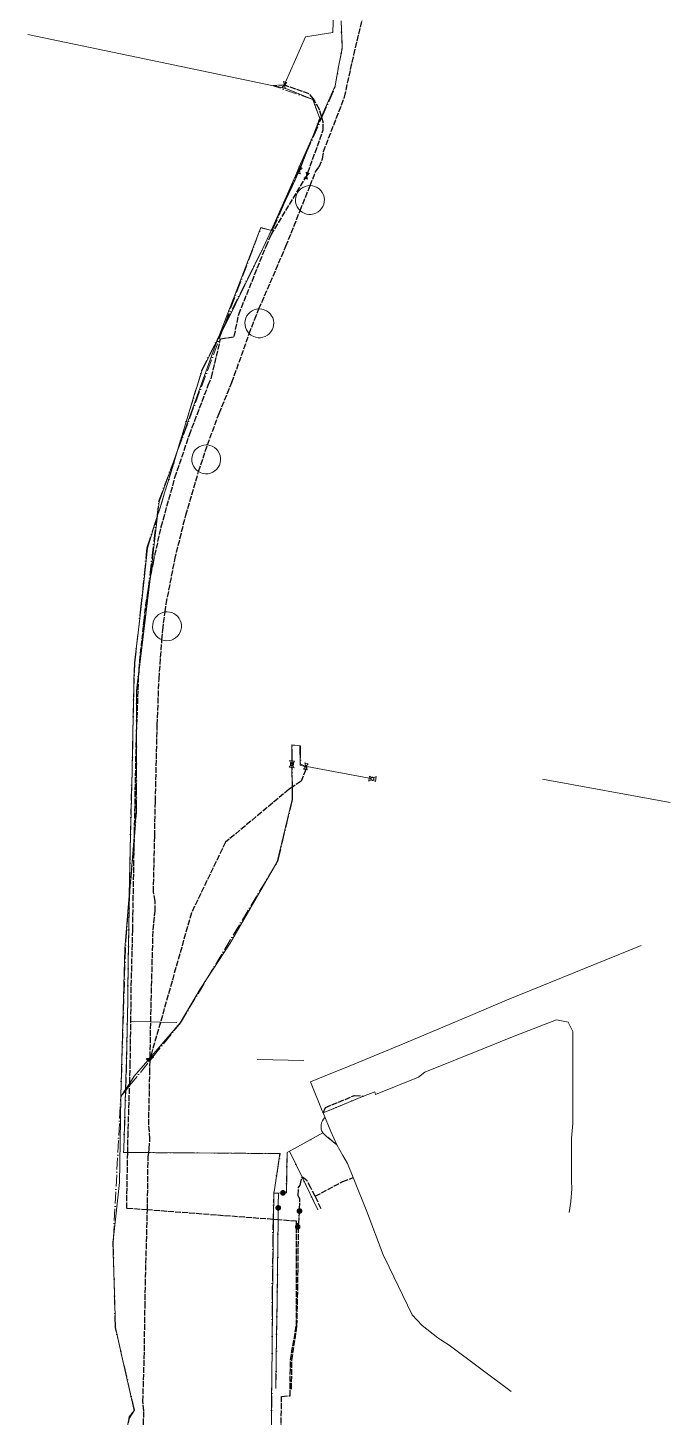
# Model space of a CAD drawing. Header units: metres. Extents: x 105265 to 106214, y 111498 to 118425.
# Drawn here: x 106042.7 to 106180.5, y 115734.2 to 116032.2 of the extents above; entities that cross this region are included whole.
import ezdxf

# ---------------------------------------------------------------- set-up
doc = ezdxf.new("R2010")
doc.units = ezdxf.units.M
doc.linetypes.add('DASHDOT', pattern=[3.556, 2.54, -0.508, 0, -0.508])
doc.linetypes.add('DASHED', pattern=[1.524, 1.27, -0.254])
for name, color, linetype, lineweight in [('30-RED-VANTI-EXIST', 52, 'CONTINUOUS', 13), ('30-RED-VANTI-PROY', 2, 'DASHED', 25), ('30-RED-VANTI-RETIRO', 8, 'DASHDOT', 13), ('30-RED-VANTI-SINCLAS', 9, 'CONTINUOUS', 5)]:
    doc.layers.add(name, color=color, linetype=linetype, lineweight=lineweight)

msp = doc.modelspace()

# ---------------------------------------------------------------- linework, layer by layer
at = {"layer": '30-RED-VANTI-EXIST'}
for points in [[(106097.9827, 116020.5105), (106102.2563, 116030.2411), (106108.1235, 116031.2053), (106108.4151, 116040.3165)], [(106109.8787, 116033.6518), (106110.086, 116027.9076)], [(106095.356, 116019.7491), (106072.5265, 116024.4929), (106042.6913, 116030.7239)], [(106110.086, 116027.9076), (106110.0911, 116027.7645), (106109.352, 116023.7787)], [(106109.352, 116023.7787), (106108.6081, 116019.7675), (106105.6941, 116013.1595)], [(106095.4963, 116019.7199), (106095.356, 116019.7491)], [(106097.166, 116019.3801), (106095.4963, 116019.7199)], [(106097.8672, 116019.2374), (106097.166, 116019.3801)], [(106097.7121, 116019.8943), (106097.9827, 116020.5105)], [(106104.07, 116009.4765), (106105.3555, 116012.7129), (106103.8227, 116016.8363), (106098.0659, 116019.1969), (106097.8672, 116019.2374)], [(106105.6941, 116013.1595), (106104.07, 116009.4765)], [(106102.4054, 116005.2848), (106104.07, 116009.4765)], [(106104.07, 116009.4765), (106103.7374, 116008.7223)], [(106103.7374, 116008.7223), (106100.918, 116002.3287)], [(106101.1923, 116002.2318), (106102.4054, 116005.2848)], [(106100.3773, 116001.1028), (106094.9761, 115988.8544)], [(106097.9419, 115995.1101), (106099.3973, 115998.1799), (106100.6692, 116000.9997)], [(106100.3918, 116001.1355), (106100.3773, 116001.1028)], [(106100.844, 116002.1609), (106100.3918, 116001.1355)], [(106100.6692, 116000.9997), (106100.9434, 116001.6077)], [(106100.918, 116002.3287), (106100.844, 116002.1609)], [(106100.9434, 116001.6077), (106100.9459, 116001.6132)], [(106100.9459, 116001.6132), (106100.9511, 116001.6247), (106101.0488, 116001.8707)], [(106101.0488, 116001.8707), (106101.1923, 116002.2318)], [(106095.6508, 115990.2776), (106097.9419, 115995.1101)], [(106094.7525, 115988.7705), (106092.6485, 115989.3813), (106083.8197, 115966.3473)], [(106093.0057, 115984.7342), (106093.5985, 115985.9487), (106094.9141, 115988.7236)], [(106094.9141, 115988.7236), (106094.7525, 115988.7705)], [(106094.9141, 115988.7236), (106094.9173, 115988.7304)], [(106094.921, 115988.7295), (106094.9179, 115988.7225), (106094.9141, 115988.7236)], [(106094.9173, 115988.7304), (106094.9761, 115988.8544)], [(106094.9761, 115988.8544), (106094.921, 115988.7295)], [(106094.9761, 115988.8544), (106095.6508, 115990.2776)], [(106084.4649, 115967.3325), (106085.4511, 115969.2575), (106093.0057, 115984.7342)], [(106083.4023, 115965.2583), (106082.1321, 115961.9443), (106074.8942, 115941.7407)], [(106078.909, 115955.0989), (106080.0573, 115958.7289), (106083.4023, 115965.2583)], [(106083.4023, 115965.2583), (106084.4649, 115967.3325)], [(106083.8197, 115966.3473), (106083.4023, 115965.2583)], [(106077.327, 115949.827), (106078.6783, 115954.3697), (106078.909, 115955.0989)], [(106074.8942, 115941.7407), (106076.8247, 115948.1377), (106077.327, 115949.827)], [(106072.038, 115932.4195), (106073.2903, 115936.4261), (106074.8179, 115941.4881)], [(106074.7352, 115941.297), (106074.4636, 115940.5389)], [(106074.8942, 115941.7407), (106074.7352, 115941.297)], [(106074.8179, 115941.4881), (106074.8942, 115941.7407)], [(106074.4636, 115940.5389), (106070.8801, 115930.5361), (106070.5368, 115927.6576)], [(106070.907, 115928.8012), (106072.038, 115932.4195)], [(106070.5289, 115927.5914), (106070.907, 115928.8012)], [(106066.3435, 115902.447), (106067.2807, 115910.5325), (106068.3459, 115920.6071), (106070.3189, 115926.9196)], [(106070.5289, 115927.5914), (106068.8418, 115913.4472)], [(106070.3189, 115926.9196), (106070.5289, 115927.5914)], [(106070.5368, 115927.6576), (106070.5289, 115927.5914)], [(106068.8418, 115913.4472), (106066.5825, 115894.5055)], [(106065.415, 115890.2541), (106065.4455, 115891.9851), (106065.6059, 115896.0835), (106066.3435, 115902.447)], [(106066.5825, 115894.5055), (106066.0021, 115889.6393), (106065.9823, 115880.4999)], [(106065.2459, 115881.3735), (106065.2977, 115883.5859), (106065.415, 115890.2541)], [(106065.043, 115872.7179), (106065.2459, 115881.3735)], [(106065.9802, 115879.4969), (106065.9471, 115864.1611), (106065.5678, 115859.5308)], [(106065.9823, 115880.4999), (106065.9802, 115879.4969)], [(106100.5848, 115878.2226), (106099.2923, 115878.3681), (106099.328, 115874.9578)], [(106101.1402, 115874.2842), (106101.1307, 115874.2887), (106101.0669, 115878.1683), (106100.5848, 115878.2226)], [(106064.6778, 115856.103), (106064.9095, 115867.0217), (106065.043, 115872.7179)], [(106099.328, 115874.9578), (106099.3314, 115874.5761)], [(106099.3314, 115874.5761), (106099.3388, 115873.9212)], [(106099.3388, 115873.9212), (106099.3428, 115873.5344)], [(106099.3428, 115873.5344), (106099.3871, 115869.298)], [(106102.17, 115873.8014), (106101.1402, 115874.2842)], [(106101.8585, 115873.8593), (106102.17, 115873.8014)], [(106102.2469, 115873.7653), (106102.17, 115873.8014)], [(106102.17, 115873.8014), (106102.3409, 115873.7695)], [(106102.3409, 115873.7695), (106102.5542, 115873.7301)], [(106102.5542, 115873.7301), (106115.9137, 115871.2449)], [(106099.3871, 115869.298), (106099.4147, 115866.6657), (106099.3251, 115866.3897), (106096.2026, 115853.2999)], [(106115.9137, 115871.2449), (106116.1113, 115871.2081)], [(106153.0861, 115871.0443), (106180.4647, 115866.0249)], [(106065.5678, 115859.5308), (106064.4846, 115846.3051)], [(106064.4648, 115846.064), (106064.6778, 115856.103)], [(106096.2026, 115853.2999), (106096.2001, 115853.2891), (106086.0821, 115835.8461), (106081.101, 115828.1831)], [(106064.4648, 115846.064), (106063.5271, 115834.6151), (106062.6334, 115803.0146)], [(106064.2456, 115832.0011), (106064.4031, 115843.1533), (106064.4511, 115845.4165)], [(106064.4511, 115845.4165), (106064.4648, 115846.064)], [(106064.4846, 115846.3051), (106064.4648, 115846.064)], [(106106.0089, 115799.4263), (106105.8077, 115799.8967), (106103.3135, 115806.1273), (106106.4997, 115807.4087), (106111.6229, 115809.4983), (106123.5469, 115814.3993), (106137.6227, 115820.3251), (106145.3567, 115823.6225), (106174.2573, 115835.3245)], [(106064.1239, 115823.6137), (106064.1347, 115824.1433), (106064.2456, 115832.0011)], [(106081.101, 115828.1831), (106079.7451, 115826.0971), (106075.3871, 115818.7791), (106069.2954, 115811.7138)], [(106063.6643, 115804.4613), (106063.8647, 115810.9501), (106064.1239, 115823.6137)], [(106114.6579, 115803.0169), (106117.0913, 115803.9943), (106117.2611, 115803.4051), (106126.4973, 115807.0909), (106127.8421, 115808.1481), (106140.6697, 115813.3239), (106147.3431, 115816.0785), (106156.0597, 115819.3985), (106158.5585, 115818.8759), (106159.6005, 115816.9129), (106159.5561, 115797.1843), (106159.3111, 115793.9881), (106159.2953, 115784.8499), (106159.3469, 115783.1221), (106159.1515, 115780.4203), (106158.7707, 115778.1115)], [(106068.4094, 115810.6861), (106065.5331, 115807.3501), (106064.546, 115805.8243)], [(106068.4897, 115810.7792), (106068.4094, 115810.6861)], [(106068.5674, 115810.8694), (106068.4897, 115810.7792)], [(106068.6467, 115810.9614), (106068.5674, 115810.8694)], [(106068.7368, 115811.0659), (106068.6467, 115810.9614)], [(106068.8378, 115811.183), (106068.7368, 115811.0659)], [(106068.8801, 115811.2321), (106068.8378, 115811.183)], [(106068.9258, 115811.2851), (106068.8801, 115811.2321)], [(106068.968, 115811.3341), (106068.9258, 115811.2851)], [(106068.9989, 115811.3698), (106068.968, 115811.3341)], [(106069.0582, 115811.4386), (106068.9989, 115811.3698)], [(106069.1375, 115811.5306), (106069.0582, 115811.4386)], [(106069.2151, 115811.6207), (106069.1375, 115811.5306)], [(106069.2954, 115811.7138), (106069.2151, 115811.6207)], [(106063.6643, 115804.4613), (106062.8849, 115803.2566)], [(106063.2721, 115791.7638), (106063.6565, 115804.2095)], [(106063.6565, 115804.2095), (106063.6643, 115804.4613)], [(106063.7061, 115804.5259), (106063.6643, 115804.4613)], [(106064.546, 115805.8243), (106063.7061, 115804.5259)], [(106062.6291, 115802.8611), (106062.4421, 115788.5893), (106062.3831, 115784.4781), (106061.061, 115772.6982)], [(106062.8849, 115803.2566), (106062.6291, 115802.8611)], [(106062.6334, 115803.0146), (106062.6291, 115802.8611)], [(106106.0111, 115799.4269), (106114.6579, 115803.0169)], [(106105.9599, 115795.1597), (106105.7597, 115795.5586), (106105.631, 115795.9859), (106105.5773, 115796.429), (106105.6005, 115796.8747), (106105.6997, 115797.3098), (106105.8721, 115797.7215), (106106.1125, 115798.0975), (106106.4139, 115798.4267)], [(106106.0089, 115799.4263), (106106.0111, 115799.4269)], [(106108.9395, 115792.5743), (106107.7123, 115795.4433), (106106.0089, 115799.4263)], [(106105.9599, 115795.1597), (106099.8995, 115791.8043), (106098.8453, 115791.2345)], [(106108.9395, 115792.5743), (106106.7141, 115794.4867), (106105.9599, 115795.1597)], [(106063.2474, 115790.9631), (106063.2721, 115791.7638)], [(106146.3633, 115739.6603), (106133.0335, 115749.5929), (106131.3061, 115750.7997), (106130.6233, 115751.1623), (106127.3009, 115753.8517), (106125.1511, 115756.1055), (106120.1623, 115766.3229), (106118.8763, 115768.9849), (106115.4109, 115778.2747), (106112.4641, 115785.5857), (106111.2243, 115788.5669), (106110.2221, 115790.3135), (106108.9395, 115792.5743)], [(106064.1209, 115790.9475), (106063.2471, 115790.9533), (106063.2474, 115790.9631)], [(106068.6238, 115790.9177), (106064.1209, 115790.9475)], [(106076.3251, 115790.8667), (106068.6238, 115790.9177)], [(106096.7452, 115790.7163), (106096.7475, 115790.7315), (106076.3251, 115790.8667)], [(106095.5792, 115782.9648), (106096.7452, 115790.7163)], [(106098.8453, 115791.2345), (106098.3063, 115790.9431), (106098.1431, 115782.2831), (106097.9056, 115782.2862)], [(106101.5219, 115785.6383), (106098.8453, 115791.2345)], [(106095.477, 115782.2855), (106095.5792, 115782.9648)], [(106104.8679, 115778.6429), (106101.5219, 115785.6383)], [(106095.3593, 115776.5868), (106095.3657, 115777.2473), (106095.4584, 115781.7237)], [(106095.4584, 115781.7237), (106095.469, 115782.2231)], [(106095.469, 115782.2231), (106095.4689, 115782.2313), (106095.477, 115782.2855)], [(106095.475, 115782.2233), (106095.469, 115782.2231)], [(106096.4383, 115782.2577), (106095.475, 115782.2233)], [(106096.4383, 115782.2577), (106096.4047, 115779.5691)], [(106096.9347, 115782.2754), (106096.4383, 115782.2577)], [(106096.4383, 115782.2599), (106096.4383, 115782.2577)], [(106097.0799, 115782.2806), (106096.9347, 115782.2754)], [(106097.2623, 115782.2871), (106097.0799, 115782.2806)], [(106097.578, 115782.2906), (106097.4201, 115782.2927), (106097.2623, 115782.2871)], [(106097.76, 115782.2882), (106097.578, 115782.2906)], [(106097.9056, 115782.2862), (106097.76, 115782.2882)], [(106096.394, 115778.5975), (106096.3747, 115776.5099)], [(106096.3954, 115778.7422), (106096.394, 115778.5975)], [(106096.3974, 115778.9249), (106096.3954, 115778.7422)], [(106096.4, 115779.2412), (106096.3983, 115779.0603), (106096.3974, 115778.9249)], [(106096.4029, 115779.4238), (106096.4, 115779.2412)], [(106096.4047, 115779.5691), (106096.4029, 115779.4238)], [(106095.059, 115744.7726), (106095.0863, 115747.6229), (106095.1967, 115759.8089), (106095.3593, 115776.5868)], [(106096.3747, 115776.5099), (106096.3279, 115771.4395), (106096.1469, 115758.7177), (106095.9783, 115747.0533), (106095.9121, 115740.3147)], [(106061.061, 115772.6982), (106060.9491, 115771.7011), (106061.1539, 115765.317)], [(106061.1539, 115765.317), (106061.5361, 115753.4011), (106063.3228, 115745.3469)], [(106063.3228, 115745.3469), (106065.4851, 115735.6001), (106064.4571, 115734.2741), (106062.1781, 115721.4271), (106061.7821, 115718.5933), (106061.7792, 115718.5692)], [(106094.8534, 115720.883), (106094.8951, 115727.6813), (106095.059, 115744.7726)]]:
    msp.add_lwpolyline(points, dxfattribs=at)
at = {"layer": '30-RED-VANTI-PROY'}
for points in [[(106103.243, 115998.3375), (106104.4069, 116001.2651), (106105.1679, 116002.3461), (106105.9229, 116004.1047), (106106.1161, 116005.6439), (106110.6147, 116017.3117), (106112.6191, 116026.3823), (106114.7401, 116035.1717), (106115.5765, 116039.1561), (106116.4211, 116047.7795), (106116.8895, 116049.3205), (106117.0524, 116051.2794)], [(106095.356, 116019.7491), (106095.3209, 116019.7469)], [(106097.7121, 116019.8943), (106095.356, 116019.7491)], [(106105.6941, 116013.1595), (106105.2581, 116014.6839), (106103.9775, 116016.9193), (106103.0505, 116018.0197), (106097.7121, 116019.8943)], [(106102.7351, 116001.0715), (106106.0671, 116010.3013), (106106.0153, 116012.0365), (106105.7593, 116012.9318)], [(106105.7593, 116012.9318), (106105.6941, 116013.1595)], [(106102.3447, 116000.1717), (106102.4165, 116000.2907)], [(106102.4165, 116000.2907), (106102.5083, 116000.4431)], [(106102.5083, 116000.4431), (106102.5675, 116000.6072)], [(106102.5675, 116000.6072), (106102.6137, 116000.735)], [(106102.6137, 116000.735), (106102.6542, 116000.8473)], [(106102.6542, 116000.8473), (106102.694, 116000.9575)], [(106102.694, 116000.9575), (106102.7351, 116001.0715)], [(106068.8418, 115913.4472), (106069.6233, 115917.5169), (106071.3069, 115925.1453), (106074.2599, 115935.7247), (106077.3609, 115944.9073), (106081.4011, 115955.5165), (106082.1141, 115957.2347), (106084.0217, 115965.4585), (106086.9461, 115965.9647), (106087.9353, 115970.7267), (106093.7857, 115985.2911), (106094.8639, 115987.7597), (106102.1563, 115999.8591)], [(106101.0965, 115992.9658), (106103.0377, 115997.8213), (106103.243, 115998.3375)], [(106102.1563, 115999.8591), (106102.2201, 115999.9649)], [(106102.2201, 115999.9649), (106102.2818, 116000.0674)], [(106102.2818, 116000.0674), (106102.3447, 116000.1717)], [(106092.2747, 115971.8907), (106098.0469, 115985.3381), (106101.0965, 115992.9658)], [(106090.1998, 115966.5617), (106091.2811, 115969.5759), (106092.2747, 115971.8907)], [(106081.2193, 115942.7073), (106083.7232, 115949.4636), (106086.4577, 115956.1299), (106090.1998, 115966.5617)], [(106079.3074, 115937.0062), (106081.2193, 115942.7073)], [(106072.144, 115906.8894), (106072.3691, 115908.5649), (106074.2394, 115918.1496), (106076.5539, 115927.6369), (106079.3074, 115937.0062)], [(106066.6889, 115896.0049), (106066.7231, 115896.4867), (106067.6229, 115905.0333), (106068.0399, 115908.4505), (106068.4596, 115911.085)], [(106068.4596, 115911.085), (106068.8073, 115913.2675), (106068.8418, 115913.4472)], [(106071.4652, 115900.9196), (106071.6221, 115903.0047), (106072.144, 115906.8894)], [(106069.0677, 115818.9405), (106069.5527, 115838.7029), (106069.9909, 115842.6851), (106069.9761, 115844.8315), (106069.6405, 115846.8579), (106069.9109, 115858.8509), (106070.0507, 115866.2549), (106070.4475, 115882.6847), (106070.8379, 115892.5801), (106071.4652, 115900.9196)], [(106066.5825, 115894.5055), (106066.6889, 115896.0049)], [(106065.9823, 115879.5554), (106066.4667, 115892.8731), (106066.5825, 115894.5055)], [(106065.5678, 115859.5308), (106065.9431, 115878.4777), (106065.9802, 115879.4969)], [(106065.9802, 115879.4969), (106065.9823, 115879.5554)], [(106102.3024, 115873.0962), (106101.2995, 115870.5701), (106099.4385, 115869.3321)], [(106102.4462, 115873.4583), (106102.3024, 115873.0962)], [(106102.5542, 115873.7301), (106102.4462, 115873.4583)], [(106099.3871, 115869.298), (106098.7217, 115868.8553), (106085.0845, 115857.4917), (106077.7829, 115842.3527), (106071.1335, 115818.8992)], [(106099.4385, 115869.3321), (106099.3871, 115869.298)], [(106064.7916, 115819.0262), (106064.8953, 115826.7417), (106065.1915, 115838.7531), (106065.5157, 115856.8977), (106065.5528, 115858.7736)], [(106065.5528, 115858.7736), (106065.5678, 115859.5308)], [(106064.546, 115805.8243), (106064.6643, 115809.5547), (106064.7916, 115819.0262)], [(106068.927, 115811.355), (106069.0303, 115817.4143), (106069.0677, 115818.9405)], [(106071.1335, 115818.8992), (106069.1478, 115811.8951)], [(106068.6246, 115790.9234), (106068.7261, 115791.6885), (106068.8991, 115793.8755), (106068.6233, 115796.8643), (106068.8679, 115807.8861), (106068.9159, 115810.7049)], [(106068.9159, 115810.7049), (106068.9243, 115811.1969)], [(106068.9243, 115811.1969), (106068.9258, 115811.2851)], [(106068.9258, 115811.2851), (106068.927, 115811.355)], [(106068.9511, 115811.2012), (106068.9349, 115811.1441)], [(106068.9834, 115811.3152), (106068.9511, 115811.2012)], [(106068.9989, 115811.3698), (106068.9834, 115811.3152)], [(106069.0286, 115811.4748), (106068.9989, 115811.3698)], [(106069.0685, 115811.6153), (106069.0286, 115811.4748)], [(106069.1075, 115811.7528), (106069.0685, 115811.6153)], [(106069.1478, 115811.8951), (106069.1075, 115811.7528)], [(106064.1211, 115790.9566), (106064.1829, 115794.3727), (106064.529, 115805.287)], [(106064.529, 115805.287), (106064.546, 115805.8243)], [(106106.0111, 115799.4269), (106106.5241, 115800.5789), (106112.7785, 115803.2059), (106114.6579, 115803.0169)], [(106068.3353, 115778.6323), (106063.9039, 115778.9677), (106064.1209, 115790.9475)], [(106064.1209, 115790.9475), (106064.1211, 115790.9566)], [(106068.3353, 115778.6323), (106068.3715, 115780.0413), (106068.5003, 115789.9867), (106068.6238, 115790.9177)], [(106068.6238, 115790.9177), (106068.6246, 115790.9234)], [(106100.966, 115778.8717), (106101.0201, 115780.9653), (106100.6799, 115781.7579), (106100.7559, 115783.4733), (106101.1145, 115783.9629), (106101.5219, 115785.6383)], [(106104.3215, 115781.5489), (106103.4077, 115783.3521), (106102.6027, 115784.8813), (106102.2839, 115785.1896), (106101.9207, 115785.4441), (106101.5219, 115785.6383)], [(106104.3215, 115781.5489), (106110.2429, 115784.7069), (106112.4607, 115785.5787)], [(106105.6317, 115778.9013), (106104.3215, 115781.5489)], [(106067.0757, 115718.3035), (106067.2121, 115730.2299), (106067.4993, 115732.6159), (106067.5957, 115735.5501), (106067.3761, 115737.5605), (106067.6661, 115746.8181), (106067.8353, 115757.8347), (106067.9223, 115762.5871), (106068.3353, 115778.6323)], [(106095.288, 115776.5922), (106068.3353, 115778.6323)], [(106100.3259, 115775.7781), (106100.8241, 115775.7281), (106100.9299, 115777.9005)], [(106100.9299, 115777.9005), (106100.9369, 115778.0461)], [(106100.9369, 115778.0461), (106100.9458, 115778.2283)], [(106100.9458, 115778.2283), (106100.9535, 115778.3861), (106100.9576, 115778.544)], [(106100.9576, 115778.544), (106100.9623, 115778.7265)], [(106100.9623, 115778.7265), (106100.966, 115778.8717)], [(106095.3593, 115776.5868), (106095.288, 115776.5922)], [(106096.3747, 115776.5099), (106095.3593, 115776.5868)], [(106100.3176, 115775.411), (106100.3179, 115776.2115), (106096.3747, 115776.5099)], [(106096.4967, 115721.7007), (106096.6515, 115724.9571), (106096.9469, 115729.7933), (106097.1347, 115738.6457), (106098.9309, 115738.7617), (106099.0171, 115746.4235), (106100.3115, 115753.8641), (106100.3174, 115774.5928)], [(106099.2627, 115740.1769), (106099.3173, 115746.3855), (106100.4203, 115753.7145), (106100.5885, 115761.5213), (106100.756, 115774.5501)], [(106100.3174, 115774.5928), (106100.3175, 115774.7847)], [(106100.3175, 115774.7847), (106100.3176, 115775.22)], [(106100.3176, 115775.22), (106100.3176, 115775.411)], [(106100.7375, 115774.9997), (106100.5803, 115775.0023)], [(106100.7625, 115774.7153), (106100.7853, 115774.9989), (106100.7375, 115774.9997)], [(106100.756, 115774.5501), (106100.7573, 115774.6503), (106100.7625, 115774.7153)]]:
    msp.add_lwpolyline(points, dxfattribs=at)
at = {"layer": '30-RED-VANTI-RETIRO'}
for points in [[(106110.086, 116027.9076), (106110.1415, 116028.2199), (106109.8787, 116033.6518)], [(106109.352, 116023.7787), (106110.086, 116027.9076)], [(106105.7593, 116012.9318), (106108.5579, 116019.3121), (106109.352, 116023.7787)], [(106103.7374, 116008.7223), (106105.3151, 116012.7971), (106103.7983, 116016.7921), (106095.5107, 116019.6901)], [(106102.4054, 116005.2848), (106105.7593, 116012.9318)], [(106102.4054, 116005.2848), (106103.7374, 116008.7223)], [(106101.0828, 116002.2705), (106102.4054, 116005.2848)], [(106101.2135, 116002.2244), (106101.2607, 116002.3257), (106102.4054, 116005.2848)], [(106098.6078, 115996.6283), (106100.5446, 116001.0437)], [(106098.6078, 115996.6283), (106100.6469, 116001.0076)], [(106100.5446, 116001.0437), (106100.701, 116001.4002)], [(106100.6469, 116001.0076), (106100.9151, 116001.5834)], [(106100.701, 116001.4002), (106100.9008, 116001.8557)], [(106100.9008, 116001.8557), (106101.0828, 116002.2705)], [(106100.9151, 116001.5834), (106100.9411, 116001.6393)], [(106100.9411, 116001.6393), (106101.0488, 116001.8707)], [(106101.0488, 116001.8707), (106101.2135, 116002.2244)], [(106094.9291, 115988.7276), (106095.1217, 115988.6807), (106097.9419, 115995.1101)], [(106095.6508, 115990.2776), (106098.6078, 115996.6283)], [(106097.9419, 115995.1101), (106098.6078, 115996.6283)], [(106084.917, 115968.5437), (106092.6573, 115989.2799), (106094.7525, 115988.7705)], [(106093.0057, 115984.7342), (106093.3643, 115985.4521), (106094.8733, 115988.6077), (106094.9291, 115988.7276)], [(106094.7525, 115988.7705), (106094.9173, 115988.7304)], [(106094.9173, 115988.7304), (106094.921, 115988.7295)], [(106094.921, 115988.7295), (106094.9291, 115988.7276)], [(106094.9291, 115988.7276), (106095.6508, 115990.2776)], [(106084.917, 115968.5437), (106093.0057, 115984.7342)], [(106083.8197, 115966.3473), (106084.917, 115968.5437)], [(106084.4649, 115967.3325), (106084.917, 115968.5437)], [(106074.8179, 115941.4881), (106084.4649, 115967.3325)], [(106078.909, 115955.0989), (106079.9753, 115958.6521), (106083.8197, 115966.3473)], [(106077.327, 115949.827), (106078.909, 115955.0989)], [(106074.7352, 115941.297), (106077.327, 115949.827)], [(106072.038, 115932.4195), (106074.6854, 115941.133)], [(106074.4636, 115940.5389), (106074.6854, 115941.133)], [(106074.6854, 115941.133), (106074.8179, 115941.4881)], [(106074.6854, 115941.133), (106074.7352, 115941.297)], [(106070.3309, 115927.0217), (106070.7499, 115930.5897), (106074.4636, 115940.5389)], [(106070.907, 115928.8012), (106071.4203, 115930.3865), (106072.038, 115932.4195)], [(106070.5368, 115927.6576), (106070.907, 115928.8012)], [(106066.3435, 115902.447), (106066.8843, 115907.4595), (106068.2559, 115920.6127), (106070.3309, 115927.0217)], [(106068.4596, 115911.085), (106070.3189, 115926.9196)], [(106070.3189, 115926.9196), (106070.3309, 115927.0217)], [(106070.3309, 115927.0217), (106070.5368, 115927.6576)], [(106066.6889, 115896.0049), (106068.4596, 115911.085)], [(106065.415, 115890.2541), (106065.6419, 115895.9439), (106066.3435, 115902.447)], [(106065.9823, 115880.4999), (106065.9827, 115889.9909), (106066.6889, 115896.0049)], [(106065.2459, 115881.3735), (106065.4081, 115890.0795), (106065.415, 115890.2541)], [(106065.043, 115872.7179), (106065.1911, 115878.4337), (106065.2459, 115881.3735)], [(106065.5528, 115858.7736), (106065.9817, 115863.9727), (106065.9823, 115879.5554)], [(106065.9823, 115879.5554), (106065.9823, 115880.4999)], [(106099.4089, 115874.9487), (106099.3911, 115878.3223), (106100.5848, 115878.2226)], [(106100.5848, 115878.2226), (106101.1715, 115878.1735), (106101.1402, 115874.2842)], [(106064.6778, 115856.103), (106064.8861, 115866.6631), (106065.043, 115872.7179)], [(106099.4109, 115874.5653), (106099.4089, 115874.9487)], [(106099.4142, 115873.9316), (106099.4109, 115874.5653)], [(106099.4164, 115873.5261), (106099.4142, 115873.9316)], [(106099.4385, 115869.3321), (106099.4164, 115873.5261)], [(106101.1402, 115874.2842), (106101.1383, 115874.0457), (106102.0405, 115873.7711)], [(106096.2026, 115853.2999), (106096.3479, 115853.5415), (106099.4521, 115866.7505), (106099.4385, 115869.3321)], [(106064.4721, 115845.6708), (106065.5528, 115858.7736)], [(106064.4846, 115846.3051), (106064.6778, 115856.103)], [(106081.101, 115828.1831), (106096.2026, 115853.2999)], [(106062.6334, 115803.0146), (106062.6407, 115803.1545), (106063.6985, 115836.2923), (106064.4511, 115845.4165)], [(106064.2456, 115832.0011), (106064.3661, 115840.2977), (106064.4721, 115845.6708)], [(106064.4511, 115845.4165), (106064.4721, 115845.6708)], [(106064.4721, 115845.6708), (106064.4846, 115846.3051)], [(106064.1239, 115823.6137), (106064.2456, 115832.0011)], [(106069.5148, 115811.4444), (106075.4269, 115818.7459), (106081.101, 115828.1831)], [(106063.7061, 115804.5259), (106063.8291, 115808.1429), (106064.0799, 115820.5851), (106064.1239, 115823.6137)], [(106064.529, 115805.287), (106068.9159, 115810.7049)], [(106068.9159, 115810.7049), (106069.4369, 115811.3483)], [(106069.4369, 115811.3483), (106069.5148, 115811.4444)], [(106062.8849, 115803.2566), (106063.6565, 115804.2095)], [(106063.2721, 115791.7638), (106063.697, 115804.2595)], [(106063.6565, 115804.2095), (106063.697, 115804.2595)], [(106063.697, 115804.2595), (106064.529, 115805.287)], [(106063.697, 115804.2595), (106063.7061, 115804.5259)], [(106061.061, 115772.6982), (106062.6334, 115803.0146)], [(106062.7759, 115803.1219), (106062.8849, 115803.2566)], [(106106.0111, 115799.4269), (106114.6579, 115803.0169)], [(106105.9599, 115795.1597), (106105.7597, 115795.5586), (106105.631, 115795.9859), (106105.5773, 115796.429), (106105.6005, 115796.8747), (106105.6997, 115797.3098), (106105.8721, 115797.7215), (106106.1125, 115798.0975), (106106.4139, 115798.4267)], [(106106.0089, 115799.4263), (106106.0111, 115799.4269)], [(106105.9599, 115795.1597), (106099.8995, 115791.8043), (106098.8453, 115791.2345)], [(106108.9395, 115792.5743), (106106.7141, 115794.4867), (106105.9599, 115795.1597)], [(106063.2474, 115790.9631), (106063.2449, 115790.9631), (106063.2721, 115791.7638)], [(106064.1211, 115790.9566), (106063.2474, 115790.9631)], [(106068.6246, 115790.9234), (106064.1211, 115790.9566)], [(106076.3251, 115790.8667), (106068.6246, 115790.9234)], [(106096.7452, 115790.7163), (106076.3251, 115790.8667)], [(106095.5792, 115782.9648), (106096.8267, 115790.7157), (106096.7452, 115790.7163)], [(106098.8453, 115791.2345), (106098.3063, 115790.9431), (106098.1431, 115782.2831), (106097.9056, 115782.2862)], [(106101.5219, 115785.6383), (106098.8453, 115791.2345)], [(106095.477, 115782.2855), (106095.4789, 115782.3415), (106095.5792, 115782.9648)], [(106104.8679, 115778.6429), (106101.5219, 115785.6383)], [(106095.288, 115776.5922), (106095.2881, 115776.5959), (106095.4584, 115781.7237)], [(106095.4584, 115781.7237), (106095.475, 115782.2233)], [(106095.475, 115782.2233), (106095.469, 115782.2231)], [(106095.475, 115782.2233), (106095.477, 115782.2855)], [(106096.4383, 115782.2577), (106095.475, 115782.2233)], [(106096.4383, 115782.2577), (106096.4047, 115779.5691)], [(106096.9347, 115782.2754), (106096.4383, 115782.2577)], [(106096.4383, 115782.2599), (106096.4383, 115782.2577)], [(106097.0799, 115782.2806), (106096.9347, 115782.2754)], [(106097.2623, 115782.2871), (106097.0799, 115782.2806)], [(106097.578, 115782.2906), (106097.4201, 115782.2927), (106097.2623, 115782.2871)], [(106097.76, 115782.2882), (106097.578, 115782.2906)], [(106097.9056, 115782.2862), (106097.76, 115782.2882)], [(106096.394, 115778.5975), (106096.3747, 115776.5099)], [(106096.3954, 115778.7422), (106096.394, 115778.5975)], [(106096.3974, 115778.9249), (106096.3954, 115778.7422)], [(106096.4, 115779.2412), (106096.3983, 115779.0603), (106096.3974, 115778.9249)], [(106096.4029, 115779.4238), (106096.4, 115779.2412)], [(106096.4047, 115779.5691), (106096.4029, 115779.4238)], [(106095.059, 115744.7726), (106095.0973, 115759.7727), (106095.288, 115776.5922)], [(106096.3747, 115776.5099), (106096.3279, 115771.4395), (106096.1469, 115758.7177), (106095.9783, 115747.0533), (106095.9121, 115740.3147)], [(106061.1539, 115765.317), (106060.9973, 115771.4703), (106061.061, 115772.6982)], [(106063.3228, 115745.3469), (106061.4571, 115753.3989), (106061.1539, 115765.317)], [(106062.1015, 115718.5109), (106064.4363, 115733.9103), (106065.5703, 115735.6475), (106063.3228, 115745.3469)], [(106094.884, 115720.8859), (106094.9003, 115725.2765), (106095.0533, 115742.5461), (106095.059, 115744.7726)]]:
    msp.add_lwpolyline(points, dxfattribs=at)
at = {"layer": '30-RED-VANTI-SINCLAS'}
for points in [[(106097.166, 116019.3801), (106097.1505, 116019.3655)], [(106097.1505, 116019.3655), (106097.8893, 116019.1437), (106097.8672, 116019.2374)], [(106097.7121, 116019.8943), (106097.166, 116019.3801)], [(106097.7121, 116019.8943), (106097.5349, 116020.6451)], [(106097.5349, 116020.6451), (106097.9827, 116020.5105)], [(106097.9827, 116020.5105), (106098.2737, 116020.4231), (106097.7121, 116019.8943)], [(106097.8672, 116019.2374), (106097.7121, 116019.8943)], [(106100.3918, 116001.1355), (106100.3605, 116001.1087)], [(106100.3605, 116001.1087), (106100.3773, 116001.1028)], [(106100.3773, 116001.1028), (106100.5446, 116001.0437)], [(106100.701, 116001.4002), (106100.3918, 116001.1355)], [(106100.5446, 116001.0437), (106100.6469, 116001.0076)], [(106100.6469, 116001.0076), (106100.6692, 116000.9997)], [(106100.6692, 116000.9997), (106101.0879, 116000.8519), (106100.9465, 116001.6103)], [(106100.9151, 116001.5834), (106100.701, 116001.4002)], [(106100.844, 116002.1609), (106100.8053, 116002.3685)], [(106100.8053, 116002.3685), (106100.918, 116002.3287)], [(106100.9008, 116001.8557), (106100.844, 116002.1609)], [(106100.9411, 116001.6393), (106100.9008, 116001.8557)], [(106100.9434, 116001.6077), (106100.9151, 116001.5834)], [(106100.918, 116002.3287), (106101.0828, 116002.2705)], [(106100.9459, 116001.6132), (106100.9411, 116001.6393)], [(106100.9465, 116001.6103), (106100.9434, 116001.6077)], [(106100.9465, 116001.6103), (106100.9459, 116001.6132)], [(106101.2135, 116002.2244), (106101.5325, 116002.1117), (106100.9465, 116001.6103)], [(106101.0828, 116002.2705), (106101.1923, 116002.2318)], [(106101.1923, 116002.2318), (106101.2135, 116002.2244)], [(106102.5083, 116000.4431), (106102.3553, 116000.3123)], [(106102.3553, 116000.3123), (106102.4165, 116000.2907)], [(106102.3927, 116001.0639), (106102.3671, 116001.2015), (106102.7351, 116001.0715)], [(106102.694, 116000.9575), (106102.3927, 116001.0639)], [(106102.4165, 116000.2907), (106102.5453, 116000.2453), (106102.5083, 116000.4431)], [(106102.4427, 116000.7953), (106102.4175, 116000.9309), (106102.6542, 116000.8473)], [(106102.6137, 116000.735), (106102.4427, 116000.7953)], [(106102.5083, 116000.4431), (106102.4715, 116000.6411)], [(106102.4715, 116000.6411), (106102.5675, 116000.6072)], [(106102.5675, 116000.6072), (106102.6613, 116000.5741), (106102.5083, 116000.4431)], [(106102.6542, 116000.8473), (106102.8853, 116000.7657), (106102.7805, 116000.6761), (106102.6137, 116000.735)], [(106102.7351, 116001.0715), (106103.0945, 116000.9445), (106102.9881, 116000.8537), (106102.694, 116000.9575)], [(106103.1957, 115998.3387), (106102.6682, 115998.2934), (106102.1561, 115998.1589), (106101.6744, 115997.9391), (106101.2372, 115997.6406), (106100.8573, 115997.2719), (106100.5457, 115996.8438), (106100.3116, 115996.369), (106100.1618, 115995.8612), (106100.1007, 115995.3353), (106100.13, 115994.8067), (106100.249, 115994.2908), (106100.4541, 115993.8027), (106100.7394, 115993.3567), (106101.0965, 115992.9658)], [(106101.0965, 115992.9658), (106101.5074, 115992.6462), (106101.9661, 115992.4001), (106102.4595, 115992.2342), (106102.9737, 115992.1534), (106103.4942, 115992.1598), (106104.0063, 115992.2534), (106104.4954, 115992.4314), (106104.9479, 115992.6889), (106105.3508, 115993.0185), (106105.6927, 115993.4109), (106105.9641, 115993.8551), (106106.1573, 115994.3385), (106106.2667, 115994.8474), (106106.2894, 115995.3675), (106106.2246, 115995.884), (106106.0742, 115996.3823), (106105.8424, 115996.8484), (106105.5358, 115997.2691), (106105.1631, 115997.6325), (106104.7348, 115997.9283), (106104.2629, 115998.1481), (106103.7609, 115998.2858), (106103.243, 115998.3375)], [(106102.0285, 116000.0325), (106101.9223, 115999.9417), (106102.1563, 115999.8591)], [(106102.2201, 115999.9649), (106102.0285, 116000.0325)], [(106102.2361, 116000.2101), (106102.1313, 116000.1205), (106102.2818, 116000.0674)], [(106102.1563, 115999.8591), (106102.6495, 115999.6849), (106102.6241, 115999.8223), (106102.2201, 115999.9649)], [(106102.3447, 116000.1717), (106102.2361, 116000.2101)], [(106102.2818, 116000.0674), (106102.5993, 115999.9553), (106102.5739, 116000.0909), (106102.3447, 116000.1717)], [(106103.243, 115998.3375), (106103.1957, 115998.3387)], [(106092.2747, 115971.8907), (106091.7577, 115971.8354), (106091.2571, 115971.6944), (106090.7873, 115971.4715), (106090.3614, 115971.1732), (106089.9913, 115970.8078), (106089.6877, 115970.3856), (106089.459, 115969.9186), (106089.3117, 115969.4199), (106089.2499, 115968.9035), (106089.2754, 115968.3842), (106089.3875, 115967.8763), (106089.583, 115967.3945), (106089.8563, 115966.9521), (106090.1998, 115966.5617)], [(106090.1998, 115966.5617), (106090.6083, 115966.2313), (106091.0668, 115965.9747), (106091.562, 115965.7993), (106092.0798, 115965.7102), (106092.6052, 115965.7098), (106093.1231, 115965.7983), (106093.6185, 115965.973), (106094.0773, 115966.229), (106094.4863, 115966.5588), (106094.8336, 115966.953), (106095.1092, 115967.4003), (106095.3053, 115967.8877), (106095.4162, 115968.4012), (106095.4387, 115968.9261), (106095.3721, 115969.4473), (106095.2184, 115969.9497), (106094.982, 115970.4188), (106094.6696, 115970.8413), (106094.2904, 115971.2049), (106093.8551, 115971.4991), (106093.3764, 115971.7156), (106092.868, 115971.848), (106092.3445, 115971.8925)], [(106092.3445, 115971.8925), (106092.2747, 115971.8907)], [(106080.9653, 115942.7187), (106080.4359, 115942.6731), (106079.9222, 115942.5377), (106079.4391, 115942.3165), (106079.001, 115942.016), (106078.6206, 115941.6449), (106078.3093, 115941.2144), (106078.0762, 115940.737), (106077.9281, 115940.2267), (106077.8694, 115939.6987), (106077.9019, 115939.1683), (106078.0245, 115938.6514), (106078.2337, 115938.163), (106078.5232, 115937.7175), (106078.8847, 115937.3281), (106079.3074, 115937.0062)], [(106079.3074, 115937.0062), (106079.7811, 115936.7604), (106080.2901, 115936.5995), (106080.819, 115936.5285), (106081.3524, 115936.5494), (106081.8742, 115936.6615), (106082.369, 115936.8616), (106082.8221, 115937.1437), (106083.22, 115937.4994), (106083.551, 115937.9182), (106083.8051, 115938.3875), (106083.9748, 115938.8936), (106084.055, 115939.4212), (106084.0435, 115939.9549), (106083.9405, 115940.4786), (106083.7491, 115940.9768), (106083.475, 115941.4348), (106083.1263, 115941.8388), (106082.7134, 115942.177), (106082.2485, 115942.4393), (106081.7455, 115942.6178), (106081.2193, 115942.7073)], [(106081.2193, 115942.7073), (106080.9653, 115942.7187)], [(106072.144, 115906.8894), (106071.6431, 115906.7803), (106071.167, 115906.5901), (106070.7289, 115906.3239), (106070.3406, 115905.9891), (106070.013, 115905.5948), (106069.7549, 115905.1518), (106069.5734, 115904.6724), (106069.4735, 115904.1695), (106069.458, 115903.6571), (106069.5272, 115903.1491), (106069.6793, 115902.6595), (106069.91, 115902.2018), (106070.2132, 115901.7883), (106070.5804, 115901.4306), (106071.0016, 115901.1383), (106071.4652, 115900.9196)], [(106071.4652, 115900.9196), (106071.9614, 115900.7798), (106072.4739, 115900.7242), (106072.9884, 115900.7545), (106073.4909, 115900.8696), (106073.9673, 115901.0666), (106074.4044, 115901.3398), (106074.7902, 115901.6817), (106075.1138, 115902.0829), (106075.3665, 115902.5322), (106075.5412, 115903.0172), (106075.6329, 115903.5244), (106075.6393, 115904.0398), (106075.5601, 115904.5492), (106075.3974, 115905.0384), (106075.1559, 115905.4938), (106074.8423, 115905.9028), (106074.4651, 115906.2541), (106074.0348, 115906.5381), (106073.5634, 115906.7467), (106073.064, 115906.8742), (106072.5503, 115906.9171)], [(106072.5503, 115906.9171), (106072.144, 115906.8894)], [(106098.7689, 115873.5991), (106099.0706, 115874.0496)], [(106098.7689, 115873.5991), (106099.3428, 115873.5344)], [(106099.328, 115874.9578), (106098.8317, 115875.0137), (106099.1218, 115874.5)], [(106099.1218, 115874.5), (106099.0822, 115874.461), (106099.0497, 115874.4159), (106099.0254, 115874.3659), (106099.0099, 115874.3125), (106099.0036, 115874.2573), (106099.0068, 115874.2018), (106099.0193, 115874.1477), (106099.0408, 115874.0964), (106099.0706, 115874.0496)], [(106099.0706, 115874.0496), (106099.1049, 115874.0113), (106099.1448, 115873.9789), (106099.1893, 115873.9531), (106099.2372, 115873.9347), (106099.2875, 115873.9239), (106099.3388, 115873.9212)], [(106099.3314, 115874.5761), (106099.2748, 115874.5711), (106099.2199, 115874.5564), (106099.1684, 115874.5325), (106099.1218, 115874.5)], [(106099.4089, 115874.9487), (106099.328, 115874.9578)], [(106099.4109, 115874.5653), (106099.3715, 115874.5731), (106099.3314, 115874.5761)], [(106099.3388, 115873.9212), (106099.3768, 115873.9242), (106099.4142, 115873.9316)], [(106099.3428, 115873.5344), (106099.4164, 115873.5261)], [(106099.8983, 115874.8937), (106099.4089, 115874.9487)], [(106099.5955, 115874.4414), (106099.5582, 115874.484), (106099.5141, 115874.5195), (106099.4645, 115874.5468), (106099.4109, 115874.5653)], [(106099.4142, 115873.9316), (106099.4602, 115873.9473), (106099.5033, 115873.9696), (106099.5426, 115873.998)], [(106099.4164, 115873.5261), (106099.8355, 115873.4789), (106099.5426, 115873.998)], [(106099.5426, 115873.998), (106099.5812, 115874.0366), (106099.6128, 115874.081), (106099.6366, 115874.1301), (106099.6519, 115874.1824), (106099.6584, 115874.2365), (106099.6558, 115874.291), (106099.6442, 115874.3442), (106099.6239, 115874.3949), (106099.5955, 115874.4414)], [(106099.8983, 115874.8937), (106099.5955, 115874.4414)], [(106102.3409, 115873.7695), (106101.8319, 115873.1901)], [(106101.8319, 115873.1901), (106102.3024, 115873.0962)], [(106102.3409, 115873.7695), (106102.0935, 115874.5001)], [(106102.0935, 115874.5001), (106102.8499, 115874.3491), (106102.3409, 115873.7695)], [(106102.3024, 115873.0962), (106102.5881, 115873.0391), (106102.4462, 115873.4583)], [(106102.4462, 115873.4583), (106102.3409, 115873.7695)], [(106115.9137, 115871.2449), (106115.8177, 115870.6279), (106116.3432, 115870.8961)], [(106115.9827, 115871.6887), (106115.9137, 115871.2449)], [(106115.9827, 115871.6887), (106116.4216, 115871.3671)], [(106116.4216, 115871.3671), (106116.3798, 115871.3339), (106116.3439, 115871.2943), (106116.3149, 115871.2494), (106116.2936, 115871.2004), (106116.2805, 115871.1486), (106116.2761, 115871.0953), (106116.2804, 115871.0421), (106116.2932, 115870.9902), (106116.3144, 115870.9411), (106116.3432, 115870.8961)], [(106116.3432, 115870.8961), (106116.3805, 115870.8549), (106116.4243, 115870.8207), (106116.4732, 115870.7943), (106116.5259, 115870.7765), (106116.5808, 115870.768), (106116.6364, 115870.7688), (106116.691, 115870.7791), (106116.7432, 115870.7984), (106116.7912, 115870.8263)], [(106116.6037, 115871.4225), (106116.5556, 115871.4189), (106116.5086, 115871.4083), (106116.4636, 115871.3909), (106116.4216, 115871.3671)], [(106116.8624, 115871.2957), (106116.8291, 115871.3325), (106116.7906, 115871.3638), (106116.7477, 115871.389), (106116.7016, 115871.4074), (106116.6532, 115871.4187), (106116.6037, 115871.4225)], [(106116.7912, 115870.8263), (106116.8321, 115870.8601), (106116.867, 115870.9001), (106116.895, 115870.9451), (106116.9153, 115870.9941), (106116.9275, 115871.0457), (106116.9312, 115871.0986), (106116.9263, 115871.1514), (106116.9129, 115871.2028), (106116.8914, 115871.2513), (106116.8624, 115871.2957)], [(106117.2285, 115870.5059), (106116.7912, 115870.8263)], [(106117.2285, 115870.5059), (106117.3935, 115871.5665), (106116.8624, 115871.2957)], [(106064.7916, 115819.0262), (106064.6443, 115819.0291)], [(106069.0677, 115818.9405), (106064.7916, 115819.0262)], [(106071.1335, 115818.8992), (106069.0677, 115818.9405)], [(106074.6423, 115818.8289), (106071.1335, 115818.8992)], [(106068.2395, 115811.0865), (106068.1015, 115811.0643), (106068.4094, 115810.6861)], [(106068.4897, 115810.7792), (106068.2395, 115811.0865)], [(106068.5093, 115811.1301), (106068.3731, 115811.1081), (106068.5674, 115810.8694)], [(106068.4094, 115810.6861), (106068.5885, 115810.4661), (106068.6381, 115810.5969), (106068.4897, 115810.7792)], [(106068.6467, 115810.9614), (106068.5093, 115811.1301)], [(106068.5674, 115810.8694), (106068.6863, 115810.7233), (106068.7355, 115810.8523), (106068.6467, 115810.9614)], [(106068.8378, 115811.183), (106068.6643, 115811.1549)], [(106068.6643, 115811.1549), (106068.7368, 115811.0659)], [(106068.7368, 115811.0659), (106068.7913, 115810.9989), (106068.8629, 115811.1871)], [(106068.8629, 115811.1871), (106068.8378, 115811.183)], [(106068.8629, 115811.1871), (106068.8801, 115811.2321)], [(106068.9243, 115811.1969), (106068.8629, 115811.1871)], [(106068.8801, 115811.2321), (106068.927, 115811.355)], [(106068.9511, 115811.2012), (106068.9243, 115811.1969)], [(106068.927, 115811.355), (106068.9347, 115811.3751)], [(106068.9347, 115811.3751), (106068.968, 115811.3341)], [(106068.9834, 115811.3152), (106069.0617, 115811.2189), (106068.9511, 115811.2012)], [(106068.968, 115811.3341), (106068.9834, 115811.3152)], [(106068.9905, 115811.5217), (106069.0397, 115811.6507), (106069.0685, 115811.6153)], [(106069.0286, 115811.4748), (106068.9905, 115811.5217)], [(106069.0582, 115811.4386), (106069.0286, 115811.4748)], [(106069.1375, 115811.5306), (106069.3529, 115811.2659), (106069.2167, 115811.2439), (106069.0582, 115811.4386)], [(106069.0685, 115811.6153), (106069.1375, 115811.5306)], [(106069.0877, 115811.7771), (106069.1375, 115811.9077), (106069.1478, 115811.8951)], [(106069.1075, 115811.7528), (106069.0877, 115811.7771)], [(106069.2151, 115811.6207), (106069.1075, 115811.7528)], [(106069.1478, 115811.8951), (106069.2954, 115811.7138)], [(106069.4369, 115811.3483), (106069.2151, 115811.6207)], [(106069.2954, 115811.7138), (106069.5148, 115811.4444)], [(106069.5148, 115811.4444), (106069.6245, 115811.3097), (106069.4865, 115811.2875), (106069.4369, 115811.3483)], [(106091.8669, 115810.8837), (106101.8651, 115810.6875)], [(106097.4201, 115782.7793), (106097.3423, 115782.773), (106097.2666, 115782.7543), (106097.1948, 115782.7238), (106097.1288, 115782.6821), (106097.0704, 115782.6304), (106097.0209, 115782.5701), (106096.9818, 115782.5026), (106096.9539, 115782.4297), (106096.9381, 115782.3533), (106096.9347, 115782.2754)], [(106097.9056, 115782.2862), (106097.9006, 115782.363), (106097.8835, 115782.438), (106097.8549, 115782.5094), (106097.8154, 115782.5753), (106097.7659, 115782.6342), (106097.7078, 115782.6846), (106097.6424, 115782.7252), (106097.5715, 115782.7549), (106097.4968, 115782.7731), (106097.4201, 115782.7793)], [(106096.9347, 115782.2754), (106096.9448, 115782.1927), (106096.9689, 115782.1129), (106097.0063, 115782.0384), (106097.0558, 115781.9715), (106097.1161, 115781.9139), (106097.1854, 115781.8676), (106097.2615, 115781.8337), (106097.3423, 115781.8134), (106097.4254, 115781.8071), (106097.5084, 115781.8152), (106097.5887, 115781.8374), (106097.6641, 115781.8729), (106097.7323, 115781.9208), (106097.7912, 115781.9797), (106097.8393, 115782.0477), (106097.875, 115782.123), (106097.8973, 115782.2033), (106097.9056, 115782.2862)], [(106097.4201, 115782.6337), (106097.3656, 115782.6293), (106097.3125, 115782.6162), (106097.2622, 115782.5948), (106097.216, 115782.5656), (106097.175, 115782.5294), (106097.1403, 115782.4871), (106097.1129, 115782.4398), (106097.0934, 115782.3888), (106097.0823, 115782.3352), (106097.0799, 115782.2806)], [(106097.0799, 115782.2806), (106097.087, 115782.2226), (106097.1039, 115782.1668), (106097.1301, 115782.1146), (106097.1648, 115782.0677), (106097.207, 115782.0274), (106097.2555, 115781.9949), (106097.3088, 115781.9712), (106097.3655, 115781.9569), (106097.4237, 115781.9526), (106097.4818, 115781.9582), (106097.538, 115781.9737), (106097.5908, 115781.9986), (106097.6386, 115782.0322), (106097.6799, 115782.0734), (106097.7136, 115782.1211), (106097.7386, 115782.1739), (106097.7542, 115782.2301), (106097.76, 115782.2882)], [(106097.4201, 115782.4509), (106097.3948, 115782.4489), (106097.3702, 115782.4428), (106097.3468, 115782.4329), (106097.3254, 115782.4194), (106097.3064, 115782.4026), (106097.2903, 115782.3829), (106097.2776, 115782.361), (106097.2685, 115782.3373), (106097.2634, 115782.3124), (106097.2623, 115782.2871)], [(106097.2623, 115782.2871), (106097.2655, 115782.2602), (106097.2734, 115782.2343), (106097.2855, 115782.21), (106097.3017, 115782.1882), (106097.3213, 115782.1695), (106097.3438, 115782.1545), (106097.3685, 115782.1435), (106097.3948, 115782.1368), (106097.4218, 115782.1348), (106097.4488, 115782.1374), (106097.4749, 115782.1446), (106097.4994, 115782.1562), (106097.5216, 115782.1718), (106097.5408, 115782.1909), (106097.5564, 115782.2131), (106097.568, 115782.2375), (106097.5753, 115782.2637), (106097.578, 115782.2906)], [(106097.76, 115782.2882), (106097.7565, 115782.342), (106097.7446, 115782.3945), (106097.7246, 115782.4445), (106097.6969, 115782.4907), (106097.6623, 115782.532), (106097.6216, 115782.5673), (106097.5758, 115782.5957), (106097.5261, 115782.6166), (106097.4738, 115782.6294), (106097.4201, 115782.6337)], [(106097.578, 115782.2906), (106097.5764, 115782.3156), (106097.5708, 115782.34), (106097.5615, 115782.3632), (106097.5486, 115782.3846), (106097.5325, 115782.4038), (106097.5136, 115782.4201), (106097.4924, 115782.4333), (106097.4693, 115782.443), (106097.445, 115782.4489), (106097.4201, 115782.4509)], [(106096.3987, 115779.5695), (106096.3145, 115779.5622), (106096.2329, 115779.5404), (106096.1563, 115779.5048), (106096.087, 115779.4565), (106096.0272, 115779.3969), (106095.9785, 115779.3279), (106095.9425, 115779.2515), (106095.9204, 115779.17), (106095.9126, 115779.0858), (106095.9195, 115779.0017), (106095.941, 115778.92), (106095.9762, 115778.8432), (106096.0242, 115778.7737), (106096.0835, 115778.7135), (106096.1523, 115778.6646), (106096.2286, 115778.6282), (106096.31, 115778.6057), (106096.394, 115778.5975)], [(106096.3987, 115779.4241), (106096.3397, 115779.4189), (106096.2824, 115779.4037), (106096.2287, 115779.3787), (106096.1801, 115779.3448), (106096.138, 115779.303), (106096.1039, 115779.2546), (106096.0787, 115779.201), (106096.0631, 115779.1438), (106096.0577, 115779.0848), (106096.0625, 115779.0257), (106096.0776, 115778.9684), (106096.1023, 115778.9146), (106096.1359, 115778.8658), (106096.1775, 115778.8236), (106096.2258, 115778.7892), (106096.2793, 115778.7638), (106096.3364, 115778.7479), (106096.3954, 115778.7422)], [(106096.4, 115779.2412), (106096.3726, 115779.2389), (106096.346, 115779.2319), (106096.321, 115779.2204), (106096.2984, 115779.2048), (106096.2788, 115779.1855), (106096.2629, 115779.1631), (106096.2511, 115779.1382), (106096.2438, 115779.1117), (106096.2411, 115779.0843), (106096.2433, 115779.0569), (106096.2502, 115779.0303), (106096.2616, 115779.0052), (106096.2771, 115778.9826), (106096.2964, 115778.9629), (106096.3188, 115778.9469), (106096.3436, 115778.935), (106096.3701, 115778.9276), (106096.3974, 115778.9249)], [(106096.394, 115778.5975), (106096.4743, 115778.603), (106096.5526, 115778.6216), (106096.6268, 115778.6528), (106096.6948, 115778.6959), (106096.7547, 115778.7496), (106096.8049, 115778.8125), (106096.8441, 115778.8828), (106096.8711, 115778.9586), (106096.8853, 115779.0378), (106096.8862, 115779.1182), (106096.8738, 115779.1978), (106096.8484, 115779.2741), (106096.8108, 115779.3453), (106096.7619, 115779.4092), (106096.7032, 115779.4642), (106096.6361, 115779.5088), (106096.5627, 115779.5417), (106096.4848, 115779.562), (106096.4047, 115779.5691)], [(106096.3954, 115778.7422), (106096.4517, 115778.746), (106096.5066, 115778.7591), (106096.5586, 115778.781), (106096.6063, 115778.8112), (106096.6484, 115778.8489), (106096.6836, 115778.893), (106096.7111, 115778.9423), (106096.7301, 115778.9955), (106096.74, 115779.051), (106096.7406, 115779.1075), (106096.7319, 115779.1632), (106096.7141, 115779.2168), (106096.6877, 115779.2667), (106096.6534, 115779.3116), (106096.6122, 115779.3502), (106096.5652, 115779.3814), (106096.5137, 115779.4045), (106096.4591, 115779.4187), (106096.4029, 115779.4238)], [(106096.3974, 115778.9249), (106096.4235, 115778.9267), (106096.449, 115778.9329), (106096.4731, 115778.9431), (106096.4951, 115778.9572), (106096.5146, 115778.9748), (106096.5308, 115778.9953), (106096.5435, 115779.0182), (106096.5522, 115779.0428), (106096.5568, 115779.0686), (106096.557, 115779.0948), (106096.5529, 115779.1207), (106096.5446, 115779.1455), (106096.5323, 115779.1686), (106096.5163, 115779.1893), (106096.4972, 115779.2072), (106096.4754, 115779.2216), (106096.4515, 115779.2323), (106096.4261, 115779.2389), (106096.4, 115779.2412)], [(106096.4047, 115779.5691), (106096.3987, 115779.5695)], [(106096.4029, 115779.4238), (106096.3987, 115779.4241)], [(106100.9535, 115778.8725), (106100.8703, 115778.8653), (106100.7896, 115778.8441), (106100.7138, 115778.8093), (106100.645, 115778.7621), (106100.5852, 115778.7038), (106100.5363, 115778.6361), (106100.4998, 115778.5611), (106100.4765, 115778.481), (106100.4673, 115778.398), (106100.4725, 115778.3147), (106100.4918, 115778.2335), (106100.5247, 115778.1568), (106100.5702, 115778.0869), (106100.627, 115778.0258), (106100.6935, 115777.9753), (106100.7676, 115777.9369), (106100.8471, 115777.9117), (106100.9299, 115777.9005)], [(106100.9535, 115778.7271), (106100.8952, 115778.7221), (106100.8387, 115778.7072), (106100.7855, 115778.6828), (106100.7373, 115778.6498), (106100.6955, 115778.6089), (106100.6612, 115778.5615), (106100.6356, 115778.509), (106100.6193, 115778.4528), (106100.6129, 115778.3947), (106100.6165, 115778.3363), (106100.63, 115778.2794), (106100.6531, 115778.2257), (106100.685, 115778.1767), (106100.7248, 115778.1339), (106100.7713, 115778.0985), (106100.8232, 115778.0716), (106100.879, 115778.054), (106100.9369, 115778.0461)], [(106100.9535, 115778.5443), (106100.9265, 115778.542), (106100.9002, 115778.5351), (106100.8756, 115778.5238), (106100.8532, 115778.5084), (106100.8338, 115778.4895), (106100.8179, 115778.4675), (106100.806, 115778.4431), (106100.7984, 115778.417), (106100.7955, 115778.3901), (106100.7971, 115778.363), (106100.8034, 115778.3366), (106100.8141, 115778.3117), (106100.8289, 115778.2889), (106100.8474, 115778.2691), (106100.869, 115778.2527), (106100.8931, 115778.2402), (106100.9189, 115778.232), (106100.9458, 115778.2283)], [(106100.9299, 115777.9005), (106101.0106, 115777.9033), (106101.0899, 115777.9194), (106101.1653, 115777.9485), (106101.2349, 115777.9897), (106101.2967, 115778.0418), (106101.349, 115778.1035), (106101.3903, 115778.1729), (106101.4196, 115778.2483), (106101.4359, 115778.3275), (106101.4389, 115778.4083), (106101.4285, 115778.4884), (106101.4049, 115778.5658), (106101.3689, 115778.6381), (106101.3213, 115778.7035), (106101.2636, 115778.7601), (106101.1973, 115778.8063), (106101.1242, 115778.8409), (106101.0464, 115778.8629), (106100.966, 115778.8717)], [(106100.9369, 115778.0461), (106100.994, 115778.0474), (106101.0501, 115778.0582), (106101.1036, 115778.0782), (106101.153, 115778.1069), (106101.1969, 115778.1434), (106101.234, 115778.1868), (106101.2634, 115778.2357), (106101.2843, 115778.2889), (106101.2959, 115778.3448), (106101.298, 115778.4019), (106101.2906, 115778.4585), (106101.2738, 115778.5131), (106101.2481, 115778.5641), (106101.2142, 115778.6101), (106101.1732, 115778.6498), (106101.1261, 115778.682), (106101.0742, 115778.706), (106101.0191, 115778.7209), (106100.9623, 115778.7265)], [(106100.9458, 115778.2283), (106100.9723, 115778.2289), (106100.9983, 115778.234), (106101.0231, 115778.2432), (106101.046, 115778.2565), (106101.0664, 115778.2735), (106101.0836, 115778.2936), (106101.0973, 115778.3163), (106101.1069, 115778.341), (106101.1123, 115778.3669), (106101.1133, 115778.3934), (106101.1099, 115778.4197), (106101.1021, 115778.445), (106101.0902, 115778.4686), (106101.0745, 115778.49), (106101.0554, 115778.5084), (106101.0336, 115778.5234), (106101.0095, 115778.5345), (106100.9839, 115778.5414), (106100.9576, 115778.544)], [(106100.966, 115778.8717), (106100.9535, 115778.8725)], [(106100.9623, 115778.7265), (106100.9535, 115778.7271)], [(106100.9576, 115778.544), (106100.9535, 115778.5443)], [(106100.3176, 115775.411), (106100.2533, 115775.3619), (106100.198, 115775.3027), (106100.1534, 115775.2351), (106100.1205, 115775.1611), (106100.1005, 115775.0827), (106100.0937, 115775.002), (106100.1004, 115774.9213), (106100.1205, 115774.8428), (106100.1532, 115774.7688), (106100.1979, 115774.7012), (106100.2531, 115774.642), (106100.3174, 115774.5928)], [(106100.3176, 115775.22), (106100.284, 115775.1716), (106100.2592, 115775.1181), (106100.244, 115775.0611), (106100.2389, 115775.0024), (106100.244, 115774.9437), (106100.2591, 115774.8867), (106100.2839, 115774.8332), (106100.3175, 115774.7847)], [(106100.3174, 115774.5928), (106100.3846, 115774.557), (106100.4566, 115774.5322), (106100.5316, 115774.5189), (106100.6077, 115774.5175), (106100.6832, 115774.528), (106100.756, 115774.5501)], [(106100.3175, 115774.7847), (106100.3556, 115774.7457), (106100.3996, 115774.7132), (106100.4481, 115774.6881), (106100.5001, 115774.6712), (106100.554, 115774.6628), (106100.6087, 115774.6631), (106100.6625, 115774.6722), (106100.7143, 115774.6897), (106100.7625, 115774.7153)], [(106100.5795, 115775.4887), (106100.5106, 115775.4836), (106100.443, 115775.4687), (106100.3783, 115775.4443), (106100.3176, 115775.411)], [(106100.5795, 115775.3433), (106100.5299, 115775.3396), (106100.4813, 115775.3287), (106100.4348, 115775.3109), (106100.3914, 115775.2864), (106100.3521, 115775.2559), (106100.3176, 115775.22)], [(106100.5795, 115775.1605), (106100.5522, 115775.1582), (106100.5256, 115775.1511), (106100.5007, 115775.1396), (106100.4782, 115775.1239), (106100.4587, 115775.1045), (106100.4428, 115775.0821), (106100.4311, 115775.0572), (106100.4238, 115775.0308), (106100.4213, 115775.0034), (106100.4235, 115774.976), (106100.4304, 115774.9494), (106100.4418, 115774.9245), (106100.4574, 115774.9018), (106100.4766, 115774.8822), (106100.499, 115774.8663), (106100.5238, 115774.8544), (106100.5502, 115774.847), (106100.5775, 115774.8443), (106100.6049, 115774.8464), (106100.6315, 115774.8531), (106100.6566, 115774.8644), (106100.6793, 115774.8799), (106100.699, 115774.899), (106100.7151, 115774.9213), (106100.7271, 115774.946), (106100.7346, 115774.9724), (106100.7375, 115774.9997)], [(106100.756, 115774.5501), (106100.8314, 115774.5873), (106100.8991, 115774.6369), (106100.9574, 115774.6974), (106101.0043, 115774.7671), (106101.0386, 115774.8438), (106101.0591, 115774.9252), (106101.0653, 115775.009), (106101.0569, 115775.0926), (106101.0343, 115775.1735), (106100.9982, 115775.2493), (106100.9494, 115775.3177), (106100.8897, 115775.3767), (106100.8206, 115775.4246), (106100.7444, 115775.4598), (106100.6632, 115775.4814), (106100.5795, 115775.4887)], [(106100.7625, 115774.7153), (106100.8089, 115774.7508), (106100.8485, 115774.7937), (106100.8802, 115774.8427), (106100.9031, 115774.8964), (106100.9165, 115774.9533), (106100.92, 115775.0115), (106100.9135, 115775.0696), (106100.8971, 115775.1256), (106100.8715, 115775.1781), (106100.8372, 115775.2253), (106100.7954, 115775.2661), (106100.7472, 115775.2991), (106100.6942, 115775.3234), (106100.6377, 115775.3383), (106100.5795, 115775.3433)], [(106100.7375, 115774.9997), (106100.7359, 115775.0247), (106100.7304, 115775.0492), (106100.7211, 115775.0725), (106100.7083, 115775.094), (106100.6922, 115775.1132), (106100.6733, 115775.1296), (106100.652, 115775.1429), (106100.6289, 115775.1526), (106100.6045, 115775.1585), (106100.5795, 115775.1605)]]:
    msp.add_lwpolyline(points, dxfattribs=at)

doc.saveas('drawing.dxf')
